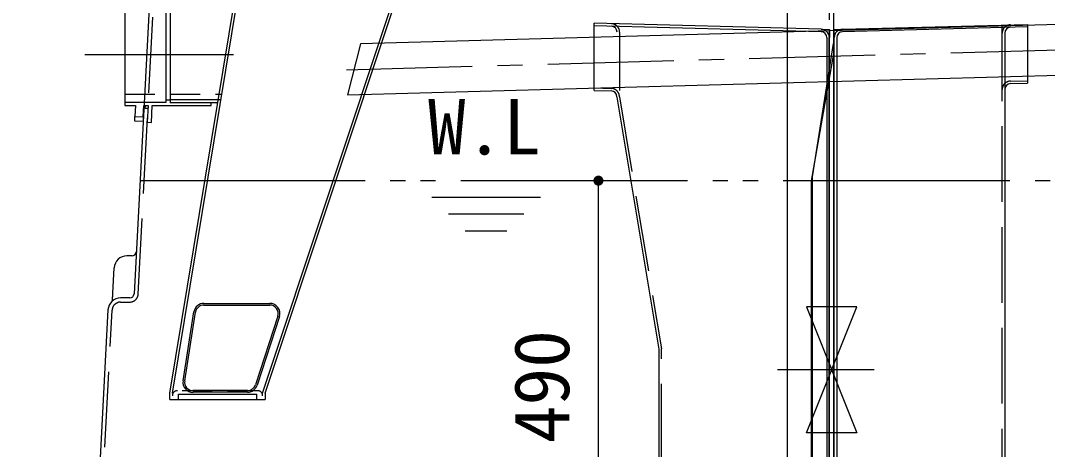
# Model space of a CAD drawing. Units: millimetres, scale not verified. Extents: x -8910 to 8910, y -6308 to 6308.
# Drawn here: x -6062 to -4839, y -2703 to -2193 of the extents above; entities that cross this region are included whole.
import ezdxf
from ezdxf.enums import TextEntityAlignment as Align

# ---------------------------------------------------------------- set-up
doc = ezdxf.new("R2010")
doc.units = ezdxf.units.MM
doc.header["$LTSCALE"] = 30
for name, pattern in [('CHAIN1', [8, 5, -1, 1, -1]), ('CHAIN2', [12, 9, -1, 1, -1]), ('DASHED1', [1.8, 1.2, -0.6]), ('DASHED3', [4, 3, -1]), ('DOUBLE_CHAIN2', [12.8, 9, -1, 0.6, -0.6, 0.6, -1])]:
    doc.linetypes.add(name, pattern=pattern)
for name, color, linetype, lineweight in [('0-0_機器', 2, 'Continuous', 25), ('0-1_製作', 5, 'Continuous', 25), ('0-2_空気管', 3, 'Continuous', 25), ('0-4_寸法', 92, 'Continuous', 25), ('0-5_09', 3, 'Continuous', 25), ('0-6_躯体', 3, 'Continuous', 25), ('0-7_水管', 3, 'Continuous', 25), ('0-8_0A', 3, 'Continuous', 25), ('0-9_A-6_SUNPO', 4, 'Continuous', 25), ('0-A_0D', 3, 'Continuous', 25), ('0-D_文字', 7, 'Continuous', 25)]:
    doc.layers.add(name, color=color, linetype=linetype, lineweight=lineweight)
doc.styles.add('ＭＳ ゴシック', font='')
doc.styles.get('ＭＳ ゴシック').set_extended_font_data('MS Gothic')

msp = doc.modelspace()

# ---------------------------------------------------------------- linework, layer by layer
at = {"layer": '0-0_機器', "linetype": 'DASHED1'}
msp.add_line((-5937.79, -2280.27), (-5822.12, -2280.27), dxfattribs=at)
at = {"layer": '0-1_製作', "color": 3, "linetype": 'CHAIN2'}
msp.add_line((-5985.38, -2233.27), (-5808.12, -2233.27), dxfattribs=at)
at = {"layer": '0-2_空気管'}
for p, q in [((-5148.85, -2090.83), (-5148.85, -3833.02)), ((-5093.85, -2102.01), (-5093.85, -3794.43)), ((-5098.85, -3437.11), (-5098.85, -2213.01)), ((-5118.85, -2378.68), (-5093.85, -2219.91)), ((-5883.79, -2286.77), (-5824.06, -2286.77)), ((-5883.79, -2290.27), (-5827.69, -2290.27)), ((-5119.82, -3828.18), (-5119.82, -2383.27)), ((-5118.85, -2940.27), (-5118.85, -2378.68)), ((-5126.01, -2683.27), (-5066.01, -2533.27)), ((-5066.01, -2683.27), (-5126.01, -2683.27))]:
    msp.add_line(p, q, dxfattribs=at)
at = {"layer": '0-2_空気管', "linetype": 'DASHED3'}
msp.add_line((-5098.85, -2102.01), (-5098.85, -3794.43), dxfattribs=at)
at = {"layer": '0-2_空気管', "linetype": 'DOUBLE_CHAIN2'}
for p, q in [((-5098.85, -2203.27), (-5098.85, -2213.01)), ((-5119.82, -2383.27), (-5093.85, -2234.22)), ((-3731.6, -2383.27), (-5919.62, -2383.27))]:
    msp.add_line(p, q, dxfattribs=at)
at = {"layer": '0-2_空気管', "linetype": 'CHAIN2'}
msp.add_line((-5045.27, -2608.27), (-5160.29, -2608.27), dxfattribs=at)
at = {"layer": '0-2_空気管'}
msp.add_lwpolyline([(-5066.01, -2533.27), (-5126.01, -2533.27), (-5066.01, -2683.27)], dxfattribs=at)
at = {"layer": '0-4_寸法'}
for points in [[(-5379.67, -2382.89), (-5373.68, -2383.27), (-5379.68, -2383.27)], [(-5379.68, -2383.27), (-5378.05, -2387.37), (-5379.63, -2384.02)], [(-5379.68, -2383.27), (-5377.51, -2387.89), (-5378.05, -2387.37)], [(-5373.68, -2383.27), (-5377.51, -2387.89), (-5379.68, -2383.27)], [(-5379.57, -2382.14), (-5373.68, -2383.27), (-5379.67, -2382.89)], [(-5379.63, -2384.02), (-5378.54, -2386.79), (-5379.49, -2384.76)], [(-5379.63, -2384.02), (-5378.05, -2387.37), (-5378.54, -2386.79)], [(-5379.39, -2381.41), (-5373.68, -2383.27), (-5379.57, -2382.14)], [(-5379.11, -2380.71), (-5373.68, -2383.27), (-5379.39, -2381.41)], [(-5378.75, -2380.05), (-5373.68, -2383.27), (-5379.11, -2380.71)], [(-5378.3, -2379.44), (-5373.68, -2383.27), (-5378.75, -2380.05)], [(-5377.79, -2378.89), (-5373.68, -2383.27), (-5378.3, -2379.44)], [(-5377.21, -2378.41), (-5373.68, -2383.27), (-5377.79, -2378.89)], [(-5373.68, -2383.27), (-5376.9, -2388.33), (-5377.51, -2387.89)], [(-5376.57, -2378.01), (-5373.68, -2383.27), (-5377.21, -2378.41)], [(-5373.68, -2383.27), (-5376.24, -2388.69), (-5376.9, -2388.33)], [(-5375.89, -2377.69), (-5373.68, -2383.27), (-5376.57, -2378.01)], [(-5373.68, -2383.27), (-5375.54, -2388.97), (-5376.24, -2388.69)], [(-5375.89, -2377.69), (-5373.68, -2377.27), (-5373.68, -2383.27)], [(-5375.17, -2377.45), (-5373.68, -2377.27), (-5375.89, -2377.69)], [(-5373.68, -2383.27), (-5374.81, -2389.16), (-5375.54, -2388.97)], [(-5374.43, -2377.31), (-5373.68, -2377.27), (-5375.17, -2377.45)], [(-5373.68, -2383.27), (-5374.06, -2389.25), (-5374.81, -2389.16)], [(-5373.68, -2383.27), (-5373.68, -2389.27), (-5374.06, -2389.25)], [(-5373.68, -2377.27), (-5367.68, -2383.27), (-5373.68, -2383.27)], [(-5373.3, -2377.28), (-5367.68, -2383.27), (-5373.68, -2377.27)], [(-5373.68, -2383.27), (-5372.93, -2389.22), (-5373.68, -2389.27)], [(-5373.68, -2383.27), (-5372.19, -2389.08), (-5372.93, -2389.22)], [(-5373.68, -2383.27), (-5371.47, -2388.84), (-5372.19, -2389.08)], [(-5373.68, -2383.27), (-5370.79, -2388.52), (-5371.47, -2388.84)], [(-5367.68, -2383.27), (-5370.79, -2388.52), (-5373.68, -2383.27)], [(-5372.56, -2377.37), (-5367.68, -2383.27), (-5373.3, -2377.28)], [(-5371.83, -2377.56), (-5367.68, -2383.27), (-5372.56, -2377.37)], [(-5371.13, -2377.84), (-5367.68, -2383.27), (-5371.83, -2377.56)], [(-5370.47, -2378.2), (-5367.68, -2383.27), (-5371.13, -2377.84)], [(-5367.68, -2383.27), (-5370.15, -2388.12), (-5370.79, -2388.52)], [(-5369.86, -2378.64), (-5367.68, -2383.27), (-5370.47, -2378.2)], [(-5367.68, -2383.27), (-5369.57, -2387.64), (-5370.15, -2388.12)], [(-5369.31, -2379.16), (-5367.68, -2383.27), (-5369.86, -2378.64)], [(-5367.68, -2383.27), (-5369.06, -2387.09), (-5369.57, -2387.64)], [(-5369.31, -2379.16), (-5367.73, -2382.51), (-5367.68, -2383.27)], [(-5368.83, -2379.74), (-5367.73, -2382.51), (-5369.31, -2379.16)], [(-5367.68, -2383.27), (-5368.62, -2386.48), (-5369.06, -2387.09)], [(-5368.83, -2379.74), (-5367.87, -2381.77), (-5367.73, -2382.51)], [(-5368.42, -2380.38), (-5367.87, -2381.77), (-5368.83, -2379.74)], [(-5367.68, -2383.27), (-5368.25, -2385.82), (-5368.62, -2386.48)], [(-5368.42, -2380.38), (-5368.1, -2381.06), (-5367.87, -2381.77)], [(-5367.68, -2383.27), (-5367.97, -2385.12), (-5368.25, -2385.82)], [(-5367.68, -2383.27), (-5367.79, -2384.39), (-5367.97, -2385.12)], [(-5367.68, -2383.27), (-5367.69, -2383.64), (-5367.79, -2384.39)], [(-5379.49, -2384.76), (-5378.94, -2386.16), (-5379.26, -2385.47)], [(-5379.49, -2384.76), (-5378.54, -2386.79), (-5378.94, -2386.16)]]:
    msp.add_solid(points, dxfattribs=at)
at = {"layer": '0-5_09', "linetype": 'DASHED3'}
for p, q in [((-5921.73, -2518.29), (-5900.29, -2109.22)), ((-4892.85, -3608.52), (-4892.85, -2207.77)), ((-5942.74, -2527.77), (-5931.72, -2527.77)), ((-5973.85, -2940.27), (-5952.73, -2537.24))]:
    msp.add_line(p, q, dxfattribs=at)
at = {"layer": '0-5_09'}
for p, q in [((-5083.11, -2203.01), (-4862.85, -2197.24)), ((-4862.8, -2200.24), (-5083.03, -2206.01)), ((-5092.85, -3613.03), (-5092.85, -2213.01)), ((-4889.85, -2207.77), (-4889.85, -3608.52)), ((-5929.1, -2472.77), (-5935.33, -2472.77)), ((-5951.88, -2516.98), (-5950.31, -2486.98)), ((-5931.72, -2522.77), (-5942.74, -2522.77))]:
    msp.add_line(p, q, dxfattribs=at)
at = {"layer": '0-5_09', "linetype": 'DOUBLE_CHAIN2'}
for p, q in [((-5092.85, -2203.27), (-5083.11, -2203.01)), ((-5092.85, -2213.01), (-5092.85, -2203.27))]:
    msp.add_line(p, q, dxfattribs=at)
at = {"layer": '0-5_09'}
for points in [[(-5905.29, -2108.96), (-5926.73, -2518.03)], [(-5089.85, -2213.01), (-5089.85, -3610.11), (-4862.85, -3616.05)], [(-5952.57, -2526.43), (-5952.56, -2526.35), (-5952.56, -2526.31), (-5952.55, -2526.27), (-5952.55, -2526.22), (-5952.54, -2526.17), (-5952.53, -2526.05), (-5952.52, -2525.98), (-5952.51, -2525.85), (-5952.51, -2525.78), (-5952.5, -2525.7), (-5952.49, -2525.62), (-5952.48, -2525.52), (-5952.47, -2525.4), (-5952.46, -2525.27), (-5952.45, -2525.11), (-5952.43, -2524.92), (-5952.41, -2524.72), (-5952.39, -2524.49), (-5952.37, -2524.26), (-5952.35, -2524.01), (-5952.33, -2523.75), (-5952.31, -2523.5), (-5952.29, -2523.25), (-5952.27, -2523), (-5952.25, -2522.75), (-5952.23, -2522.51), (-5952.21, -2522.26), (-5952.2, -2522.02), (-5952.18, -2521.76), (-5952.16, -2521.5), (-5952.14, -2521.22), (-5952.12, -2520.94), (-5952.1, -2520.64), (-5952.08, -2520.34), (-5952.06, -2520.05), (-5952.05, -2519.76), (-5952.03, -2519.48), (-5952.01, -2519.22), (-5952, -2518.99)], [(-5952, -2518.99), (-5951.99, -2518.78), (-5951.97, -2518.6), (-5951.96, -2518.43), (-5951.96, -2518.29), (-5951.95, -2518.16), (-5951.94, -2518.05), (-5951.94, -2517.93), (-5951.92, -2517.72), (-5951.92, -2517.62), (-5951.91, -2517.52), (-5951.91, -2517.42), (-5951.9, -2517.33), (-5951.9, -2517.25), (-5951.89, -2517.18), (-5951.88, -2516.98)], [(-5957.72, -2536.98), (-5978.59, -2935.27), (-6061.85, -2935.27), (-6061.85, -2940.27)]]:
    msp.add_lwpolyline(points, dxfattribs=at)
for centre, radius, start, end in [((-5082.85, -2213.01), 10, 91.5, 180), ((-5082.85, -2213.01), 7, 91.5, 180), ((-5929.1, -2467.77), 5, 270, 357), ((-5935.33, -2487.77), 15, 90, 176.992), ((-5931.72, -2517.77), 5, 270, 357), ((-5942.74, -2537.77), 15, 90, 177)]:
    msp.add_arc(centre, radius, start, end, dxfattribs=at)
at = {"layer": '0-5_09', "linetype": 'DASHED3'}
for centre, start, end in [((-5931.72, -2517.77), 270, 357), ((-5942.74, -2537.77), 90, 177)]:
    msp.add_arc(centre, 10, start, end, dxfattribs=at)
at = {"layer": '0-6_躯体'}
for p, q in [((-5884.05, -2636.27), (-5797.54, -2113.27)), ((-5881.01, -2636.27), (-5794.5, -2113.27)), ((-5773.52, -2636.27), (-5599.52, -2113.27)), ((-5770.36, -2636.27), (-5596.35, -2113.27)), ((-3889.85, -2171.22), (-5657.02, -2220.32)), ((-5108.43, -2203.01), (-5378.69, -2195.93)), ((-5378.69, -2275.88), (-5378.69, -2195.93)), ((-5108.5, -2206.01), (-5378.69, -2198.94)), ((-5348.48, -2206.41), (-5348.48, -2276.05)), ((-5101.69, -2213.01), (-5101.69, -3436.85)), ((-5098.69, -3439.77), (-5098.69, -2213.01)), ((-5657.02, -2220.31), (-5672.45, -2281.23)), ((-5672.45, -2281.23), (-3889.85, -2231.31)), ((-5378.73, -2275.88), (-5358.55, -2276.4)), ((-5351.69, -2283.89), (-5301.65, -2583.76)), ((-5843.5, -2529.27), (-5765.06, -2529.27)), ((-5843.5, -2531.27), (-5765.06, -2531.27)), ((-5868.33, -2621.34), (-5855.35, -2539.39)), ((-5866.35, -2621.66), (-5853.37, -2539.7)), ((-5755.55, -2544.36), (-5782.13, -2626.17)), ((-5753.65, -2544.98), (-5780.23, -2626.79)), ((-5301.69, -2583.76), (-5301.69, -3435.27)), ((-5884.05, -2643.58), (-5884.05, -2636.27)), ((-5791.64, -2633.08), (-5856.75, -2633.08)), ((-5791.64, -2635.08), (-5856.75, -2635.08)), ((-5780.63, -2643.58), (-5780.63, -2637.52)), ((-5770.36, -2636.27), (-5770.36, -2643.58)), ((-5884.05, -2643.58), (-5770.36, -2643.58))]:
    msp.add_line(p, q, dxfattribs=at)
at = {"layer": '0-6_躯体', "linetype": 'CHAIN1'}
msp.add_line((-5673.85, -2251.27), (-3889.85, -2201.27), dxfattribs=at)
at = {"layer": '0-6_躯体', "linetype": 'DOUBLE_CHAIN2'}
for p, q in [((-5108.43, -2203.01), (-5098.69, -2203.27)), ((-5098.69, -2203.27), (-5098.69, -2213.01))]:
    msp.add_line(p, q, dxfattribs=at)
at = {"layer": '0-6_躯体', "linetype": 'DASHED3'}
for p, q in [((-5378.73, -2272.87), (-5358.47, -2273.4)), ((-5348.73, -2283.4), (-5298.69, -2583.27)), ((-5298.69, -3435.27), (-5298.69, -2583.27))]:
    msp.add_line(p, q, dxfattribs=at)
at = {"layer": '0-6_躯体', "linetype": 'DASHED1'}
msp.add_line((-5779.52, -2633.27), (-5875.05, -2633.27), dxfattribs=at)
at = {"layer": '0-6_躯体'}
msp.add_lwpolyline([(-5873.78, -2643.58), (-5873.78, -2637.52), (-5780.63, -2637.52)], dxfattribs=at)
for centre, radius, start, end in [((-5358.48, -2206.41), 7, 0, 88.5), ((-5108.69, -2213.01), 7, 0, 88.5), ((-5108.69, -2213.01), 10, 0, 88.5), ((-5358.73, -2283.4), 7, 0, 88.5), ((-5843.5, -2541.27), 12, 90, 171), ((-5843.5, -2541.27), 10, 90, 171), ((-5765.06, -2541.27), 12, 342, 90), ((-5765.06, -2541.27), 10, 342, 90), ((-5856.47, -2623.22), 12, 171, 270), ((-5856.47, -2623.22), 10, 171, 270), ((-5791.64, -2623.08), 10, 270, 342), ((-5791.64, -2623.08), 12, 270, 342)]:
    msp.add_arc(centre, radius, start, end, dxfattribs=at)
at = {"layer": '0-6_躯体', "linetype": 'DASHED3'}
msp.add_arc((-5358.48, -2206.41), 10, 0, 88.5, dxfattribs=at)
at = {"layer": '0-6_躯体', "linetype": 'DOUBLE_CHAIN2'}
msp.add_arc((-5358.73, -2283.4), 10, 0, 88.5, dxfattribs=at)
at = {"layer": '0-6_躯体', "linetype": 'DASHED1'}
for centre, start, end in [((-5875.05, -2639.27), 90, 180), ((-5779.52, -2639.27), 0, 90)]:
    msp.add_arc(centre, 6, start, end, dxfattribs=at)
at = {"layer": '0-7_水管', "linetype": 'DOUBLE_CHAIN2'}
msp.add_line((-4892.85, -2207.77), (-4892.85, -2198.03), dxfattribs=at)
at = {"layer": '0-7_水管'}
for p in [(-4862.85, -2197.24), (-4883.03, -2267.8)]:
    msp.add_line(p, (-4862.85, -2267.27), dxfattribs=at)
at = {"layer": '0-7_水管', "linetype": 'DASHED3'}
msp.add_line((-4883.11, -2264.8), (-4862.85, -2264.26), dxfattribs=at)
for centre, start in [((-4882.85, -2207.77), 91.5), ((-4882.85, -2274.79), 91.499)]:
    msp.add_arc(centre, 10, start, 180, dxfattribs=at)
at = {"layer": '0-7_水管'}
for centre, start in [((-4882.85, -2207.77), 91.5), ((-4882.85, -2274.79), 91.499)]:
    msp.add_arc(centre, 7, start, 180, dxfattribs=at)
at = {"layer": '0-8_0A'}
for p, q in [((-5883.79, -2176.27), (-5883.79, -2290.27)), ((-5888.8, -2290.27), (-5937.79, -2290.27)), ((-5883.79, -2287.27), (-5888.8, -2287.27)), ((-5883.79, -2290.27), (-5834.8, -2290.27)), ((-5834.8, -2293.77), (-5834.8, -2290.27)), ((-5925.92, -2312.36), (-5925.63, -2306.83)), ((-5915.64, -2307.35), (-5915.93, -2312.89)), ((-5915.93, -2312.89), (-5925.92, -2312.36))]:
    msp.add_line(p, q, dxfattribs=at)
for points in [[(-5898.58, -2172.77), (-5897.71, -2156.26), (-5902.7, -2156), (-5903.58, -2172.77), (-5908.59, -2172.77), (-5908.02, -2161.9), (-5918.01, -2161.38), (-5918.6, -2172.77), (-5937.79, -2172.77), (-5937.79, -2293.77)], [(-5937.79, -2176.27), (-5888.8, -2176.27), (-5888.8, -2290.27)], [(-5937.79, -2293.77), (-5924.95, -2293.77), (-5925.63, -2306.83), (-5915.64, -2307.35), (-5914.93, -2293.77), (-5909.92, -2293.77), (-5910.97, -2313.78), (-5905.98, -2314.04)], [(-5910.11, -2297.27), (-5913.31, -2297.27), (-5913.13, -2293.77)], [(-5905.98, -2314.04), (-5904.92, -2293.77), (-5834.8, -2293.77)]]:
    msp.add_lwpolyline(points, dxfattribs=at)
at = {"layer": '0-9_A-6_SUNPO'}
msp.add_line((-5373.68, -2873.27), (-5373.68, -2383.27), dxfattribs=at)
at = {"layer": '0-A_0D'}
msp.add_line((-5883.79, -2175.82), (-5883.79, -2290.72), dxfattribs=at)
at = {"layer": '0-D_文字', "color": 3}
for p, q in [((-5442.68, -2403.28), (-5572.19, -2403.28)), ((-5462.68, -2423.28), (-5552.19, -2423.28)), ((-5482.68, -2443.28), (-5532.19, -2443.28))]:
    msp.add_line(p, q, dxfattribs=at)

# ---------------------------------------------------------------- texts
at = {"layer": '0-4_寸法', "color": 4, "style": 'ＭＳ ゴシック'}
msp.add_text('490', height=65.98, rotation=90, dxfattribs=at).set_placement((-5388.68, -2695.77), align=Align.BOTTOM_LEFT)
at = {"layer": '0-D_文字', "color": 4, "style": 'ＭＳ ゴシック'}
msp.add_text('W.L', height=65.98, dxfattribs=at).set_placement((-5576.69, -2371.9), align=Align.BOTTOM_LEFT)

doc.saveas('drawing.dxf')
